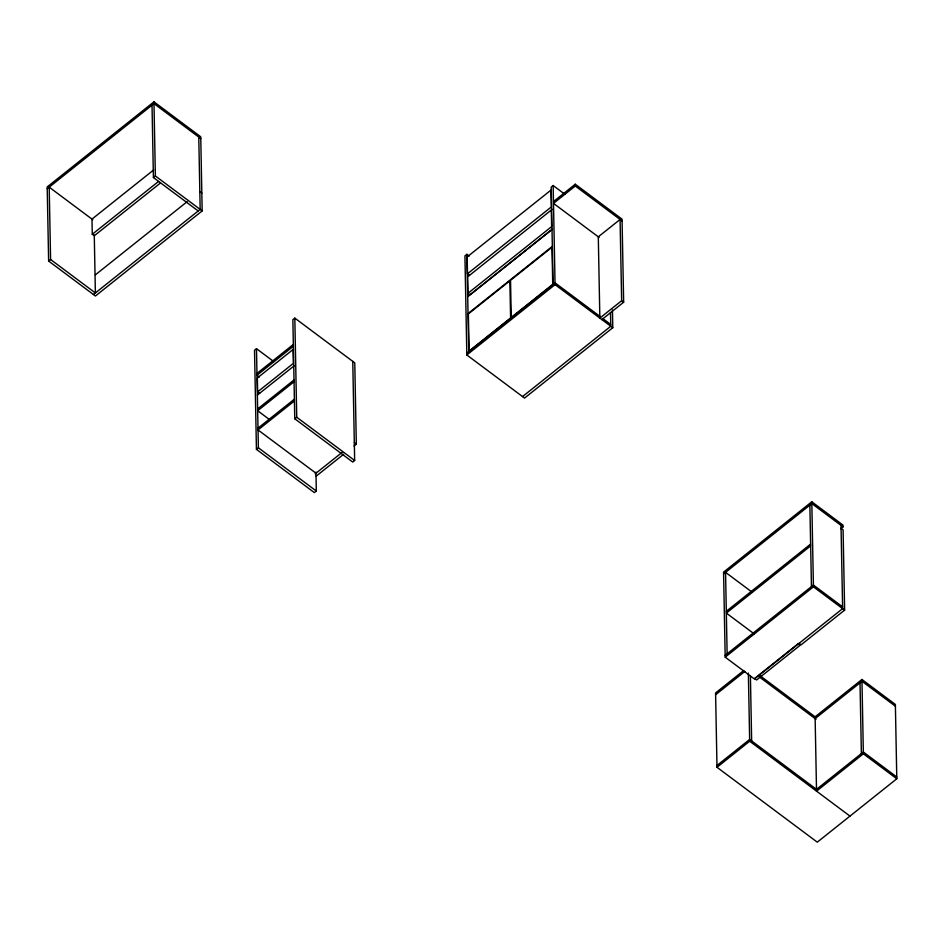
<?xml version="1.0" encoding="UTF-8"?>
<svg xmlns="http://www.w3.org/2000/svg" width="944" height="944" viewBox="0 0 944 944"><rect width="100%" height="100%" fill="white"/><g stroke="black" fill="none" stroke-linecap="round" stroke-linejoin="round"><path stroke-width="1.42" d="M153.955 101.834L47.2 186.936L48.628 261.063L95.427 296.015L202.169 210.913L200.742 136.786L153.955 101.834L155.371 175.973L202.169 210.913M47.235 188.717L153.978 103.628L200.777 138.567M153.683 169.92L91.981 219.102L92.276 234.265L94.282 235.752L160.539 182.935M48.628 261.063L50.587 259.506L49.194 187.16L92.807 219.728M198.205 210.972L153.412 177.531L155.371 175.973M92.276 234.265L158.545 181.437M95.368 274.846L187.195 201.638M93.421 294.516L200.163 209.415L198.771 137.069M273.866 361.658L256.485 348.678L254.526 350.248L256.426 449.344L314.364 492.615L316.323 491.045L315.957 472.106M354.024 445.981L356.325 444.14L354.767 362.874L294.823 318.116L292.864 319.674L294.764 418.782L352.702 462.041L354.661 460.483L352.761 361.375M256.957 373.458L293.336 344.454M293.372 346.236L256.992 375.24L259.305 376.975M257.641 391.843L293.372 363.357L293.1 349.469L257.37 377.954L257.641 391.843L259.647 393.341M257.37 395.076L294.221 365.776M257.641 408.964L294.021 379.96M294.056 381.742L257.677 410.746L269.264 419.396M469.215 256.048L466.891 254.314L464.932 255.871L466.832 354.979L524.557 398.073L612.786 327.733L612.444 309.903M564.772 194.204L553.16 185.543L551.202 187.101L553.066 284.415M258.007 428.163L294.386 399.159M294.422 400.94L258.042 429.945L315.98 473.215M553.467 201.591L575.262 184.222L622.049 219.173L623.654 302.222L601.859 319.591M575.262 184.222L575.285 186.015L553.503 203.373L599.133 237.451M467.492 273.76L551.367 206.901L551.036 190.051L467.162 256.91L467.492 273.76L469.487 275.259M552.216 209.308L467.658 276.84L467.976 293.301L469.982 294.799L552.488 229.014M256.426 449.344L258.385 447.786L256.485 348.678M294.764 418.782L296.723 417.224L294.823 318.116M467.976 293.301L551.626 226.607L551.308 210.158M467.705 296.723L552.016 229.522M468.035 313.573L552.334 246.36M315.178 473.853L342.129 452.365M466.796 353.198L555.037 282.858L600.301 316.653M466.832 354.979L555.06 284.64L553.16 185.543M316.028 476.272L343.663 454.241M621.648 300.723L599.853 318.093L598.295 236.826L620.078 219.456L621.648 300.723L623.654 302.222M522.551 396.574L610.78 326.246L610.508 312.523M840.738 528.711L843.027 526.882L842.992 525.1L811.793 501.795L723.564 572.135L725.193 657.166L754.386 678.96L842.626 608.632L841.021 525.383M723.6 573.917L811.828 503.589L843.027 526.882M726.302 611.311L810.613 544.098M810.648 545.88L726.337 613.093L754.362 634.014M725.157 655.384L813.398 585.044L842.591 606.85M725.193 657.166L813.433 586.826L811.793 501.795M743.742 670.5L715.576 692.955L717.003 767.283L817.28 842.166L896.8 778.776L895.372 704.448L861.943 679.479L815.109 716.826L816.536 791.155L863.371 753.808L861.943 679.479M715.611 694.737L744.91 671.385M841.08 528.357L843.086 529.855L844.632 610.131L801.055 644.858L799.049 643.36M716.968 765.501L749.642 739.447L817.398 790.034M717.003 767.283L749.678 741.229L748.368 673.107M815.144 718.608L861.978 681.273L895.408 706.23M816.501 789.373L863.335 752.026L896.765 776.983M575.285 186.015L622.084 220.955M602.614 318.388L610.744 324.453M555.06 284.64L612.786 327.733M813.433 586.826L844.632 610.131M752.415 592.407L725.558 572.359L727.128 653.826M199.821 191.573L201.827 193.072M760.05 675.715L815.498 717.121M863.371 753.808L896.8 778.776M758.905 676.612L816.041 719.281M354.319 442.642L356.325 444.14M749.678 741.229L849.966 816.112M296.723 417.224L354.661 460.483M50.587 259.506L95.379 292.947L94.27 235.068M258.385 447.786L316.323 491.045M860.019 682.831L861.376 753.595M809.869 505.146L811.439 586.613M750.409 676.081L751.648 740.946M466.891 254.314L468.755 351.628M152.019 105.185L153.412 177.531M509.866 280.828L468.366 313.915L469.085 351.074L510.586 317.986L509.866 280.828M552.028 247.222L510.527 280.309L511.235 317.467L552.736 284.38L552.028 247.222M797.951 643.938L754.598 678.5L756.604 679.987L799.957 645.436L797.951 643.938"/></g></svg>
